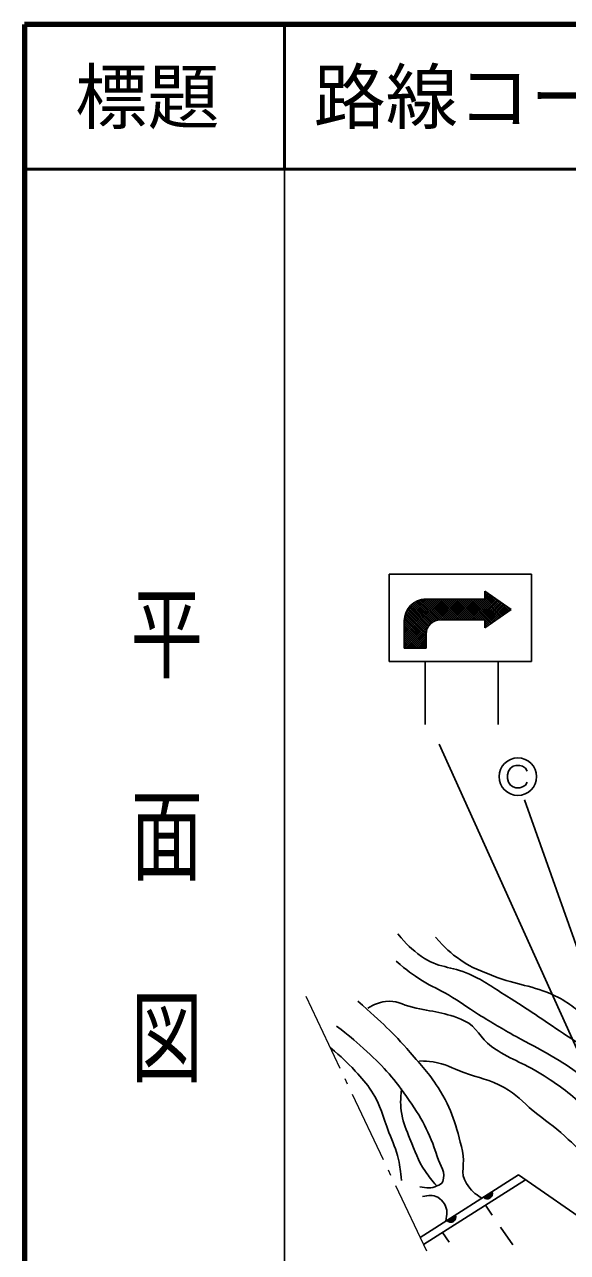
# Model space of a CAD drawing. Units: millimetres, scale not verified. Extents: x 40000 to 680000, y 20000 to 380000.
# Drawn here: x 40000 to 77581, y 294994 to 380000 of the extents above; entities that cross this region are included whole.
import ezdxf
from ezdxf.enums import TextEntityAlignment as Align

# ---------------------------------------------------------------- set-up
doc = ezdxf.new("R2010")
doc.units = ezdxf.units.MM
doc.header["$LTSCALE"] = 1000
for name, color, linetype, lineweight in [('M-BGD', 7, 'Continuous', 25), ('M-BGD-HTXT', 7, 'Continuous', 13), ('M-STR-STRC', 7, 'Continuous', 25), ('M-TTL', 2, 'Continuous', 140), ('M-TTL-BAND', 7, 'Continuous', 25), ('M-TTL-LINE', 7, 'Continuous', 50)]:
    doc.layers.add(name, color=color, linetype=linetype, lineweight=lineweight)
doc.layers.add('M-TTL-TXT', color=7, linetype='Continuous')
doc.styles.add('@ＭＳ ゴシック', font='')
doc.styles.add('ＭＳ ゴシック', font='')
doc.styles.get('@ＭＳ ゴシック').set_extended_font_data('@MS Gothic')
doc.styles.get('ＭＳ ゴシック').set_extended_font_data('MS Gothic')

msp = doc.modelspace()

# ---------------------------------------------------------------- hatches: boundary and pattern name
at = {"layer": 'M-STR-STRC'}
h = msp.add_hatch(dxfattribs=at)
h.set_pattern_fill('USER', color=256, style=0, pattern_type=2)
h.set_pattern_definition([(45, (538794, 464279), (-70.71068, 70.71068), []), (135, (538794, 464279), (-70.71068, -70.71068), [])])
h.paths.add_polyline_path([(68803, 338797, 0.41421), (67803, 337797), (67803, 336825), (66289, 336825), (66289, 338727, -0.01207), (66290, 338799, -0.40014), (67789, 340227), (71866, 340227), (71866, 340777), (73687, 339512), (71866, 338247), (71866, 338797)])

# ---------------------------------------------------------------- linework, layer by layer
at = {"layer": 'M-BGD'}
for p, q in [((67387, 296032), (74199, 300368)), ((74199, 300368), (80603, 295906)), ((74687, 300028), (67616, 295550)), ((71899, 298262), (72380, 297569)), ((72951, 296748), (73806, 295516)), ((68924, 296379), (69394, 295702))]:
    msp.add_line(p, q, dxfattribs=at)
for centre, radius, start, end in [((72029, 299051), 354, 221.28061, 23.68579), ((72029, 299051), 283, 223.50465, 21.46175), ((72029, 299051), 212, 227.25098, 17.71542), ((72029, 299051), 142, 234.96271, 10.00369), ((72029, 299051), 100, 245.28037, 359.68603), ((72029, 299051), 100, 245.28037, 359.68603), ((69499, 297440), 354, 221.28061, 23.68579), ((69499, 297440), 283, 223.50465, 21.46175), ((69499, 297440), 212, 227.25098, 17.71542), ((69499, 297440), 142, 234.96271, 10.00369), ((69499, 297440), 100, 245.28037, 359.68603), ((69499, 297440), 100, 245.28037, 359.68603)]:
    msp.add_arc(centre, radius, start, end, dxfattribs=at)
for points, knots in [([(65851, 317049), (66464, 316288), (66765, 316004), (67479, 315488), (68599, 314677), (69537, 314824), (70800, 314259), (71872, 313779), (72392, 313351), (73390, 312731), (74949, 311763), (75788, 311167), (77309, 310141), (78577, 309285), (79424, 308971), (80531, 307915), (81464, 307026), (82044, 306525), (82657, 305391), (83054, 304655), (82990, 304119), (83354, 303365), (83660, 302732), (84132, 302564), (84450, 301937), (84639, 301566), (84709, 301407), (84850, 300948)], [0, 0, 0, 0, 1, 1, 1, 2, 2, 2, 3, 3, 3, 4, 4, 4, 5, 5, 5, 6, 6, 6, 7, 7, 7, 8, 8, 8, 9, 9, 9, 9]), ([(85770, 301757), (85496, 302830), (85383, 303193), (85003, 304063), (84523, 305165), (84086, 305703), (83409, 306698), (82790, 307607), (82490, 308164), (81727, 308956), (80857, 309859), (80250, 310241), (79247, 310993), (78280, 311717), (77806, 312253), (76712, 312764), (75143, 313497), (74105, 313494), (72494, 314126), (71570, 314488), (71021, 314662), (70202, 315222), (69436, 315745), (69161, 316034), (68442, 316816)], [0, 0, 0, 0, 1, 1, 1, 2, 2, 2, 3, 3, 3, 4, 4, 4, 5, 5, 5, 6, 6, 6, 7, 7, 7, 8, 8, 8, 8]), ([(83912, 300123), (83257, 301432), (83047, 301846), (82358, 302867), (81650, 303915), (81175, 304449), (80332, 305391), (79647, 306157), (79264, 306596), (78472, 307251), (77737, 307859), (77260, 308117), (76446, 308613), (75523, 309174), (74960, 309408), (74021, 309941), (73000, 310522), (72429, 310849), (71431, 311469), (70603, 311983), (70177, 312333), (69339, 312831), (68655, 313237), (68219, 313372), (67545, 313794), (66791, 314266), (66539, 314482), (65718, 315156)], [0, 0, 0, 0, 1, 1, 1, 2, 2, 2, 3, 3, 3, 4, 4, 4, 5, 5, 5, 6, 6, 6, 7, 7, 7, 8, 8, 8, 9, 9, 9, 9]), ([(63079, 312390), (64842, 310791), (65405, 310337), (66699, 308836), (67489, 307920), (67975, 307432), (68625, 306412), (69619, 304854), (69875, 303788), (70319, 301995), (70530, 301145), (70111, 300506), (70585, 299770), (70898, 299283), (71152, 299064), (71661, 298752)], [0, 0, 0, 0, 1, 1, 1, 2, 2, 2, 3, 3, 3, 4, 4, 4, 5, 5, 5, 5]), ([(63759, 311901), (64228, 312180), (64481, 312287), (64988, 312366), (65722, 312481), (66125, 312138), (66848, 311967), (68256, 311634), (69121, 311645), (70435, 311037), (71359, 310609), (71496, 309833), (72328, 309244), (73574, 308361), (74461, 308171), (75748, 307351), (76958, 306580), (77652, 306136), (78671, 305126), (79791, 304015), (80325, 303266), (81062, 301871), (81655, 300750), (82031, 300115), (82324, 298882), (82374, 298675), (82401, 298597), (82438, 298349)], [0, 0, 0, 0, 1, 1, 1, 2, 2, 2, 3, 3, 3, 4, 4, 4, 5, 5, 5, 6, 6, 6, 7, 7, 7, 8, 8, 8, 9, 9, 9, 9]), ([(67362, 299531), (67848, 299472), (68139, 299377), (68543, 299600), (68716, 299695), (68876, 299720), (68946, 299905), (69192, 300548), (68785, 300972), (68573, 301627), (68009, 303366), (67488, 304295), (66441, 305793), (65442, 307222), (64750, 307943), (63459, 309114), (62759, 309750), (62499, 309982), (61599, 310664)], [0, 0, 0, 0, 1, 1, 1, 2, 2, 2, 3, 3, 3, 4, 4, 4, 5, 5, 5, 6, 6, 6, 6]), ([(61158, 309176), (62002, 308453), (62273, 308240), (62895, 307550), (63365, 307030), (63647, 306746), (64025, 306155), (64676, 305136), (64781, 304426), (65220, 303299), (65500, 302580), (65719, 302193), (65885, 301439), (66008, 300876), (66037, 300651), (66084, 299978)], [0, 0, 0, 0, 1, 1, 1, 2, 2, 2, 3, 3, 3, 4, 4, 4, 5, 5, 5, 5]), ([(81121, 296596), (80915, 297520), (80818, 297826), (80531, 298583), (80085, 299761), (79743, 300411), (78970, 301406), (78430, 302102), (78064, 302444), (77409, 303033), (76593, 303768), (76073, 304106), (75217, 304794), (74426, 305429), (74083, 305937), (73191, 306421), (72170, 306975), (71495, 307059), (70401, 307450), (69575, 307747), (69146, 308065), (68276, 308181), (67915, 308229), (67766, 308252), (67346, 308248)], [0, 0, 0, 0, 1, 1, 1, 2, 2, 2, 3, 3, 3, 4, 4, 4, 5, 5, 5, 6, 6, 6, 7, 7, 7, 8, 8, 8, 8]), ([(68543, 299600), (68147, 300031), (68030, 300195), (67744, 300609), (67190, 301411), (67053, 301966), (66682, 302867), (66416, 303512), (66234, 303874), (66117, 304561), (66002, 305239), (66024, 305539), (66084, 306321)], [0, 0, 0, 0, 1, 1, 1, 2, 2, 2, 3, 3, 3, 4, 4, 4, 4]), ([(69164, 297163), (69224, 297638), (69318, 297960), (69065, 298350), (68925, 298564), (68821, 298681), (68602, 298813), (68252, 299022), (67969, 298933), (67559, 298862)], [0, 0, 0, 0, 1, 1, 1, 2, 2, 2, 3, 3, 3, 3])]:
    msp.add_open_spline(points, degree=3, knots=knots, dxfattribs=at)
at = {"layer": 'M-BGD-HTXT'}
for p, q in [((59475, 312726), (61829, 307759)), ((62172, 307036), (62343, 306674)), ((62686, 305951), (64827, 301433)), ((65170, 300710), (65341, 300349)), ((65684, 299626), (67825, 295108))]:
    msp.add_line(p, q, dxfattribs=at)
at = {"layer": 'M-STR-STRC'}
for p, q in [((75093, 341956), (65248, 341956)), ((65248, 341956), (65248, 335899)), ((75093, 341956), (75093, 335899)), ((71866, 340227), (67634, 340227)), ((73687, 339512), (71866, 340777)), ((71866, 340227), (71866, 340777)), ((73687, 339512), (71866, 338247)), ((66289, 336825), (66289, 338800)), ((71866, 338797), (68803, 338797)), ((71866, 338797), (71866, 338247)), ((67803, 336825), (67803, 337797)), ((67803, 336825), (66289, 336825)), ((75093, 335899), (65248, 335899)), ((67736, 335899), (67736, 331543)), ((72775, 335899), (72775, 331543)), ((68690, 330181), (83547, 297308)), ((73500, 328323), (73435, 328063)), ((73630, 328518), (73500, 328323)), ((73825, 328648), (73630, 328518)), ((74020, 328713), (73825, 328648)), ((74280, 328713), (74020, 328713)), ((74475, 328648), (74280, 328713)), ((74670, 328518), (74475, 328648)), ((74800, 328323), (74670, 328518)), ((73435, 328063), (73435, 327803)), ((73435, 327803), (73500, 327543)), ((73500, 327543), (73630, 327348)), ((73630, 327348), (73825, 327218)), ((74475, 327218), (74670, 327348)), ((74670, 327348), (74800, 327543)), ((73825, 327218), (74020, 327153)), ((74020, 327153), (74280, 327153)), ((74280, 327153), (74475, 327218)), ((74599, 326339), (84158, 299404))]:
    msp.add_line(p, q, dxfattribs=at)
msp.add_circle((74150, 327933), 1300, dxfattribs=at)
for centre, radius in [((67789, 338727), 1500), ((68803, 337797), 1000)]:
    msp.add_arc(centre, radius, 90, 180, dxfattribs=at)
at = {"layer": 'M-TTL'}
for p, q in [((40000, 380000), (40000, 20000)), ((680000, 380000), (40000, 380000))]:
    msp.add_line(p, q, dxfattribs=at)
at = {"layer": 'M-TTL-BAND'}
msp.add_line((58000, 370000), (58000, 20000), dxfattribs=at)
at = {"layer": 'M-TTL-LINE'}
for p, q in [((58000, 380000), (58000, 370000)), ((40000, 370000), (680000, 370000))]:
    msp.add_line(p, q, dxfattribs=at)

# ---------------------------------------------------------------- texts
at = {"layer": 'M-TTL-BAND', "style": '@ＭＳ ゴシック', "width": 1.4}
msp.add_text('平  面  図', height=3666, rotation=270, dxfattribs=at).set_placement((49777, 306475), align=Align.MIDDLE_RIGHT)
at = {"layer": 'M-TTL-TXT', "style": 'ＭＳ ゴシック'}
msp.add_text('標題', height=3666, dxfattribs=at).set_placement((48500, 375000), align=Align.MIDDLE_CENTER)
msp.add_text('路線コード', height=3666, dxfattribs=at).set_placement((60000, 375000), align=Align.MIDDLE_LEFT)

doc.saveas('drawing.dxf')
